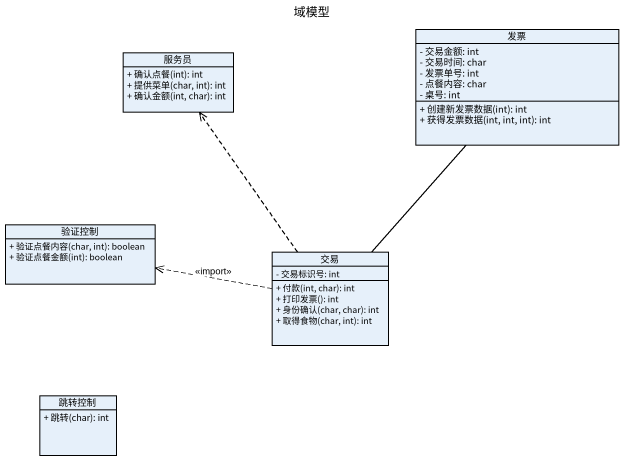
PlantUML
@startuml
title 域模型
hide circle
hide empty members
skinparam classAttributeIconSize 0
class 发票 {
  - 交易金额: int
  - 交易时间: char
  - 发票单号: int
  - 点餐内容: char
  - 桌号: int
  + 创建新发票数据(int): int
  + 获得发票数据(int, int, int): int
}
class 服务员 {
  + 确认点餐(int): int
  + 提供菜单(char, int): int
  + 确认金额(int, char): int
}
class 验证控制 {
  + 验证点餐内容(char, int): boolean
  + 验证点餐金额(int): boolean
}
class 交易 {
  - 交易标识号: int
  + 付款(int, char): int
  + 打印发票(): int
  + 身份确认(char, char): int
  + 取得食物(char, int): int
}
class 跳转控制 {
  + 跳转(char): int
}
交易 -up- 发票
交易 .up.> 服务员
交易 .left.> 验证控制 : <<import>>
@enduml
